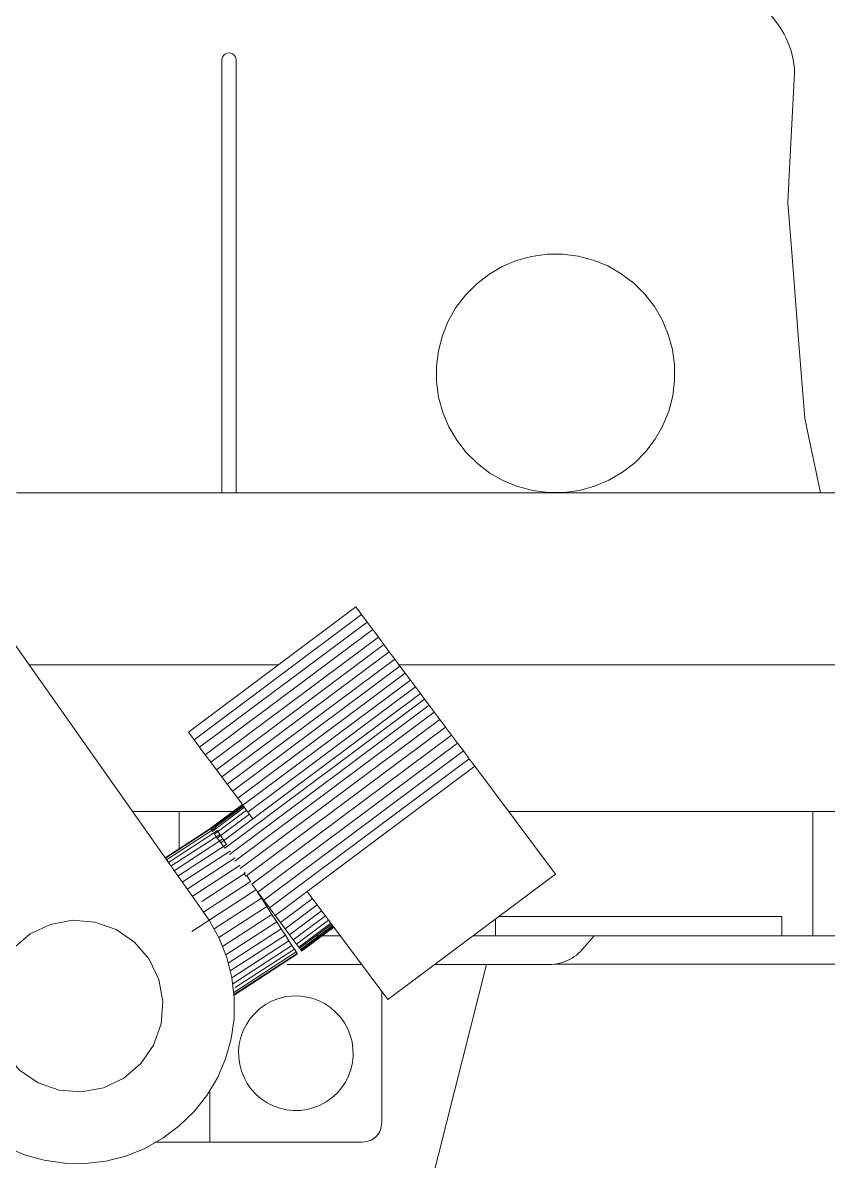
# Model space of a CAD drawing. Header units: inches. Extents: x -827 to 154, y -802 to 207.
# Drawn here: x -516.752 to -513.673, y -212.576 to -208.227 of the extents above; entities that cross this region are included whole.
import ezdxf

# ---------------------------------------------------------------- set-up
doc = ezdxf.new("R2010")
doc.units = ezdxf.units.IN
doc.header["$MEASUREMENT"] = 0
doc.layers.add('Layer0', color=7, linetype='Continuous', lineweight=9)
doc.layers.add('Miter_Saw_Station_skp', color=8, linetype='Continuous', lineweight=9)

# ---------------------------------------------------------------- blocks, each defined once
blk = doc.blocks.new('Miter_Saw_Station_skp_142-402582-Level 1')
at = {"layer": 'Layer0'}
for p, q in [((1.9802, 2.3628), (6.879, 2.3628)), ((7.991, 2.3628), (8.4297, 2.3628)), ((3.9723, 1.7577), (7.3309, 1.7577)), ((3.9723, 1.7577), (7.3309, 1.7577)), ((7.8268, 1.7577), (8.8565, 1.7577)), ((7.8268, 1.7577), (8.8565, 1.7577)), ((8.9078, 1.0491), (4.1643, 1.0491)), ((8.9078, 1.0491), (4.1643, 1.0491))]:
    blk.add_line(p, q, dxfattribs=at)
blk = doc.blocks.new('Miter_Saw_Station_skp_141-402581-Level 1')
at = {"layer": 'Layer0'}
for p, q in [((5.624, 2.8747), (5.4205, 2.8747)), ((5.624, 2.8747), (5.4205, 2.8747)), ((5.624, 2.8747), (5.7516, 2.8747)), ((5.624, 2.8747), (5.624, 2.3628)), ((5.624, 2.3628), (5.624, 2.8747)), ((5.624, 2.8747), (5.7516, 2.8747)), ((5.7516, 2.8747), (6.9327, 2.8747)), ((5.7516, 2.7959), (5.7516, 2.8747)), ((5.7516, 2.7959), (5.7516, 2.8747)), ((5.7516, 2.8747), (6.9327, 2.8747)), ((6.9327, 2.8747), (7.0245, 2.8747)), ((6.9327, 2.8747), (7.0245, 2.8747)), ((6.9327, 2.8061), (6.9327, 2.8747)), ((6.9327, 2.8747), (6.9327, 2.8061)), ((7.5729, 2.8747), (7.6707, 2.8747)), ((7.5729, 2.8747), (7.6707, 2.8747)), ((5.7516, 2.7959), (6.919, 2.7959)), ((5.7516, 2.7959), (6.919, 2.7959)), ((8.237, 2.3628), (8.237, 2.5157)), ((8.237, 2.5157), (8.237, 2.3628)), ((5.4205, 2.3628), (6.879, 2.3628)), ((7.991, 2.3628), (8.237, 2.3628)), ((8.4297, 2.3628), (8.237, 2.3628)), ((8.237, 2.3628), (8.4297, 2.3628))]:
    blk.add_line(p, q, dxfattribs=at)
blk.add_blockref('Miter_Saw_Station_skp_142-402582-Level 1', (0, 0))
blk = doc.blocks.new('Miter_Saw_Station_skp_139-402579-Level 1')
at = {"rotation": 90.00000000000001}
blk.add_blockref('Miter_Saw_Station_skp_141-402581-Level 1', (4.4004, 14.7004), dxfattribs=at)
blk = doc.blocks.new('Miter_Saw_Station_skp_130-V32-Level 1')
at = {"layer": 'Layer0'}
for p, q in [((0, 3.7897), (0.6908, 4.3056)), ((0, 3.7897), (0.6908, 4.3056)), ((0.6908, 4.3056), (1.0234, 3.8602)), ((1.0234, 3.8602), (0.6908, 4.3056)), ((1.0464, 4.1058), (0.9139, 4.0069)), ((0.9139, 4.0069), (1.0464, 4.1058)), ((0.9145, 4.006), (1.047, 4.1049)), ((1.047, 4.1049), (0.9145, 4.006)), ((0.9164, 4.0034), (1.0489, 4.1024)), ((1.0489, 4.1024), (0.9164, 4.0034)), ((1.0509, 4.0997), (0.9184, 4.0008)), ((0.9184, 4.0008), (1.0509, 4.0997)), ((1.0547, 4.0947), (0.9222, 3.9957)), ((0.9222, 3.9957), (1.0547, 4.0947)), ((0.9254, 3.9914), (1.0579, 4.0903)), ((1.0579, 4.0903), (0.9254, 3.9914)), ((1.0489, 4.1024), (1.0464, 4.1058)), ((1.0464, 4.1058), (1.0469, 4.1051)), ((1.0469, 4.1051), (1.0464, 4.1058)), ((1.0489, 4.1024), (1.0464, 4.1058)), ((1.0469, 4.1051), (1.047, 4.1049)), ((1.0469, 4.1051), (1.047, 4.1049)), ((1.0509, 4.0997), (1.047, 4.1049)), ((1.047, 4.1049), (1.0509, 4.0997)), ((1.0547, 4.0947), (1.0489, 4.1024)), ((1.0547, 4.0947), (1.0489, 4.1024)), ((1.0579, 4.0903), (1.0509, 4.0997)), ((1.0509, 4.0997), (1.0579, 4.0903)), ((1.068, 4.0769), (1.0579, 4.0903)), ((1.0579, 4.0903), (1.068, 4.0769)), ((1.068, 4.0769), (0.9355, 3.978)), ((0.9355, 3.978), (1.068, 4.0769)), ((1.0809, 4.0596), (0.9484, 3.9607)), ((0.9484, 3.9607), (1.0809, 4.0596)), ((0.9639, 3.9399), (1.0964, 4.0388)), ((1.0964, 4.0388), (0.9639, 3.9399)), ((1.0809, 4.0596), (1.068, 4.0769)), ((1.068, 4.0769), (1.0809, 4.0596)), ((1.0964, 4.0388), (1.0809, 4.0596)), ((1.0809, 4.0596), (1.0964, 4.0388)), ((1.1143, 4.0149), (1.0964, 4.0388)), ((1.0964, 4.0388), (1.1143, 4.0149)), ((0.9818, 3.9159), (1.1143, 4.0149)), ((0.9818, 3.9159), (1.1143, 4.0149)), ((1.1342, 3.9882), (1.0017, 3.8892)), ((1.0017, 3.8892), (1.1342, 3.9882)), ((1.1342, 3.9882), (1.1143, 4.0149)), ((1.1342, 3.9882), (1.1143, 4.0149)), ((1.1559, 3.9591), (1.1342, 3.9882)), ((1.1559, 3.9591), (1.1342, 3.9882)), ((1.0234, 3.8602), (1.1559, 3.9591)), ((1.1559, 3.9591), (1.0234, 3.8602)), ((1.1789, 3.9283), (1.1559, 3.9591)), ((1.1789, 3.9283), (1.1559, 3.9591)), ((1.1789, 3.9283), (0.3556, 3.3135)), ((0.3556, 3.3135), (1.1789, 3.9283)), ((0.3795, 3.2814), (1.2029, 3.8962)), ((1.2029, 3.8962), (0.3795, 3.2814)), ((1.2029, 3.8962), (1.1789, 3.9283)), ((1.2029, 3.8962), (1.1789, 3.9283)), ((1.2274, 3.8634), (1.2029, 3.8962)), ((1.2274, 3.8634), (1.2029, 3.8962)), ((1.0234, 3.8602), (0.3326, 3.3443)), ((1.0234, 3.8602), (0.3326, 3.3443)), ((0.4041, 3.2486), (1.2274, 3.8634)), ((1.2274, 3.8634), (0.4041, 3.2486)), ((1.2274, 3.8634), (1.252, 3.8304)), ((1.252, 3.8304), (1.2274, 3.8634)), ((1.252, 3.8304), (0.4287, 3.2156)), ((0.4287, 3.2156), (1.252, 3.8304)), ((0.3326, 3.3443), (0, 3.7897)), ((0, 3.7897), (0.3326, 3.3443)), ((0.4531, 3.183), (1.2764, 3.7978)), ((1.2764, 3.7978), (0.4531, 3.183)), ((1.3, 3.7661), (0.4767, 3.1513)), ((0.4767, 3.1513), (1.3, 3.7661)), ((1.2822, 3.79), (1.2764, 3.7978)), ((1.2822, 3.79), (1.2764, 3.7978)), ((0.4992, 3.1212), (1.3225, 3.736)), ((1.3225, 3.736), (0.4992, 3.1212)), ((0.5202, 3.093), (1.3435, 3.7078)), ((1.3435, 3.7078), (0.5202, 3.093)), ((1.3627, 3.6822), (0.5394, 3.0674)), ((0.5394, 3.0674), (1.3627, 3.6822)), ((1.3796, 3.6595), (1.3627, 3.6822)), ((1.3796, 3.6595), (1.3627, 3.6822)), ((1.3796, 3.6595), (1.2472, 3.5606)), ((1.3796, 3.6595), (1.2472, 3.5606)), ((1.2616, 3.5412), (1.3941, 3.6401)), ((1.2616, 3.5412), (1.3941, 3.6401)), ((1.4059, 3.6244), (1.2734, 3.5254)), ((1.2734, 3.5254), (1.4059, 3.6244)), ((1.3941, 3.6401), (1.3796, 3.6595)), ((1.3796, 3.6595), (1.3941, 3.6401)), ((1.4059, 3.6244), (1.3941, 3.6401)), ((1.4059, 3.6244), (1.3941, 3.6401)), ((1.4147, 3.6126), (1.2822, 3.5136)), ((1.4147, 3.6126), (1.2822, 3.5136)), ((1.286, 3.5086), (1.4023, 3.5955)), ((1.4023, 3.5955), (1.286, 3.5086)), ((1.4204, 3.6049), (1.2886, 3.5065)), ((1.2886, 3.5065), (1.4204, 3.6049)), ((1.4048, 3.5892), (1.2898, 3.5034)), ((1.2898, 3.5034), (1.4048, 3.5892)), ((1.423, 3.6014), (1.2905, 3.5025)), ((1.2905, 3.5025), (1.423, 3.6014)), ((0.5563, 3.0447), (1.2472, 3.5606)), ((1.2472, 3.5606), (0.5563, 3.0447)), ((1.2677, 3.533), (0.5769, 3.0172)), ((0.5769, 3.0172), (1.2677, 3.533)), ((1.2677, 3.533), (1.2472, 3.5606)), ((1.2677, 3.533), (1.2472, 3.5606)), ((1.2886, 3.505), (1.2677, 3.533)), ((1.2886, 3.505), (1.2677, 3.533)), ((1.2886, 3.505), (0.5978, 2.9891)), ((0.5978, 2.9891), (1.2886, 3.505)), ((0.6191, 2.9606), (1.3099, 3.4765)), ((1.3099, 3.4765), (0.6191, 2.9606)), ((1.3099, 3.4765), (1.2886, 3.505)), ((1.3099, 3.4765), (1.2886, 3.505)), ((1.3315, 3.4476), (1.3099, 3.4765)), ((1.3315, 3.4476), (1.3099, 3.4765)), ((0.6407, 2.9317), (1.3315, 3.4476)), ((1.3315, 3.4476), (0.6407, 2.9317)), ((1.3535, 3.4182), (1.3315, 3.4476)), ((1.3535, 3.4182), (1.3315, 3.4476)), ((0.6626, 2.9023), (1.3535, 3.4182)), ((1.3535, 3.4182), (0.6626, 2.9023)), ((0.6848, 2.8726), (1.3757, 3.3885)), ((1.3757, 3.3885), (0.6848, 2.8726)), ((1.3757, 3.3885), (1.3535, 3.4182)), ((1.3757, 3.3885), (1.3535, 3.4182)), ((1.3981, 3.3584), (1.3757, 3.3885)), ((1.3981, 3.3584), (1.3757, 3.3885)), ((0.3556, 3.3135), (0.3326, 3.3443)), ((0.3556, 3.3135), (0.3326, 3.3443)), ((1.3981, 3.3584), (0.7073, 2.8425)), ((0.7073, 2.8425), (1.3981, 3.3584)), ((1.4209, 3.328), (1.3981, 3.3584)), ((1.4209, 3.328), (1.3981, 3.3584)), ((0.3795, 3.2814), (0.3556, 3.3135)), ((0.3556, 3.3135), (0.3795, 3.2814)), ((0.73, 2.8121), (1.4209, 3.328)), ((1.4209, 3.328), (0.73, 2.8121)), ((0.7529, 2.7814), (1.4438, 3.2973)), ((1.4438, 3.2973), (0.7529, 2.7814)), ((1.4438, 3.2973), (1.4209, 3.328)), ((1.4438, 3.2973), (1.4209, 3.328)), ((1.4669, 3.2663), (1.4438, 3.2973)), ((1.4669, 3.2663), (1.4438, 3.2973)), ((0.4041, 3.2486), (0.3795, 3.2814)), ((0.3795, 3.2814), (0.4041, 3.2486)), ((0.4287, 3.2156), (0.4041, 3.2486)), ((0.4041, 3.2486), (0.4287, 3.2156)), ((1.4669, 3.2663), (0.776, 2.7504)), ((0.776, 2.7504), (1.4669, 3.2663)), ((1.4901, 3.2352), (1.4669, 3.2663)), ((1.4901, 3.2352), (1.4669, 3.2663)), ((0.4531, 3.183), (0.4287, 3.2156)), ((0.4287, 3.2156), (0.4531, 3.183)), ((1.4901, 3.2352), (0.7993, 2.7193)), ((0.7993, 2.7193), (1.4901, 3.2352)), ((1.5135, 3.2038), (0.8227, 2.6879)), ((1.5135, 3.2038), (0.8227, 2.6879)), ((1.5135, 3.2038), (1.4901, 3.2352)), ((1.5135, 3.2038), (1.4901, 3.2352)), ((0.4767, 3.1513), (0.4531, 3.183)), ((0.4531, 3.183), (0.4767, 3.1513)), ((0.4992, 3.1212), (0.4767, 3.1513)), ((0.4767, 3.1513), (0.4992, 3.1212)), ((0.5202, 3.093), (0.4992, 3.1212)), ((0.4992, 3.1212), (0.5202, 3.093)), ((0.5394, 3.0674), (0.5202, 3.093)), ((0.5202, 3.093), (0.5394, 3.0674)), ((0.5563, 3.0447), (0.5394, 3.0674)), ((0.5394, 3.0674), (0.5563, 3.0447)), ((0.5769, 3.0172), (0.5563, 3.0447)), ((0.5563, 3.0447), (0.5769, 3.0172)), ((0.5978, 2.9891), (0.5769, 3.0172)), ((0.5769, 3.0172), (0.5978, 2.9891)), ((0.6191, 2.9606), (0.5978, 2.9891)), ((0.5978, 2.9891), (0.6191, 2.9606)), ((0.6407, 2.9317), (0.6191, 2.9606)), ((0.6191, 2.9606), (0.6407, 2.9317)), ((0.6626, 2.9023), (0.6407, 2.9317)), ((0.6407, 2.9317), (0.6626, 2.9023)), ((0.6848, 2.8726), (0.6626, 2.9023)), ((0.6626, 2.9023), (0.6848, 2.8726)), ((0.7073, 2.8425), (0.6848, 2.8726)), ((0.6848, 2.8726), (0.7073, 2.8425)), ((0.73, 2.8121), (0.7073, 2.8425)), ((0.7073, 2.8425), (0.73, 2.8121)), ((0.7529, 2.7814), (0.73, 2.8121)), ((0.73, 2.8121), (0.7529, 2.7814)), ((0.776, 2.7504), (0.7529, 2.7814)), ((0.7529, 2.7814), (0.776, 2.7504)), ((0.7993, 2.7193), (0.776, 2.7504)), ((0.776, 2.7504), (0.7993, 2.7193)), ((0.8227, 2.6879), (0.7993, 2.7193)), ((0.7993, 2.7193), (0.8227, 2.6879))]:
    blk.add_line(p, q, dxfattribs=at)
blk = doc.blocks.new('Miter_Saw_Station_skp_129-402569-Level 1')
at = {"layer": 'Layer0'}
for p, q in [((0, 0.3125), (0, 0)), ((0, 0), (0, 0.3125)), ((0, 0), (0, 0.3125)), ((0, 0), (0, 0.3125)), ((0.0027, 0), (0.0027, 0.3112)), ((0.0027, 0.3112), (0.0027, 0)), ((0.0107, 0.3072), (0.0107, 0)), ((0.0107, 0), (0.0107, 0.3072)), ((0.024, 0), (0.024, 0.2914)), ((0.024, 0.2914), (0.024, 0)), ((0.0422, 0.2917), (0.0422, 0)), ((0.0422, 0), (0.0422, 0.2917)), ((0.315, 0), (0.315, 0.315)), ((0.315, 0.315), (0.315, 0)), ((0.0651, 0), (0.0651, 0.2806)), ((0.0651, 0.2806), (0.0651, 0)), ((0.0922, 0.271), (0.0922, 0)), ((0.0922, 0.271), (0.0922, 0)), ((0.1232, 0.2605), (0.1232, 0)), ((0.1232, 0), (0.1232, 0.2605)), ((0.1575, 0), (0.1575, 0.2503)), ((0.1575, 0.2503), (0.1575, 0)), ((0.1944, 0), (0.1944, 0.243)), ((0.1944, 0.243), (0.1944, 0)), ((0.2334, 0), (0.2334, 0.2357)), ((0.2334, 0.2357), (0.2334, 0)), ((0.4355, 0), (0.4355, 0.2349)), ((0.4355, 0.2349), (0.4355, 0)), ((0.4724, 0), (0.4724, 0.2363)), ((0.4724, 0.2363), (0.4724, 0)), ((0.5067, 0.2377), (0.5067, 0)), ((0.5067, 0), (0.5067, 0.2377)), ((0.5377, 0), (0.5377, 0.2388)), ((0.5377, 0), (0.5377, 0.2388)), ((0.5648, 0.2399), (0.5648, 0)), ((0.5648, 0), (0.5648, 0.2399)), ((0.5877, 0), (0.5877, 0.2408)), ((0.5877, 0.2408), (0.5877, 0)), ((0.6059, 0), (0.6059, 0.2415)), ((0.6059, 0.2415), (0.6059, 0)), ((0.6192, 0.242), (0.6192, 0)), ((0.6192, 0), (0.6192, 0.242)), ((0.6272, 0.2423), (0.6272, 0)), ((0.6272, 0), (0.6272, 0.2423)), ((0.6299, 0.2424), (0.6299, 0)), ((0.6299, 0.2424), (0.6299, 0)), ((0.6299, 0), (0.6299, 0.2424)), ((0.6299, 0.2424), (0.6299, 0)), ((0.2739, 0.233), (0.2739, 0)), ((0.2739, 0), (0.2739, 0.233)), ((0.3561, 0.2319), (0.3561, 0)), ((0.3561, 0), (0.3561, 0.2319)), ((0.3965, 0.2132), (0.3965, 0)), ((0.3965, 0), (0.3965, 0.2132)), ((0.0027, 0), (0.0107, 0)), ((0.0027, 0), (0.0107, 0)), ((0.0107, 0), (0.024, 0)), ((0.0107, 0), (0.024, 0)), ((0.024, 0), (0.0422, 0)), ((0.024, 0), (0.0422, 0)), ((0.0422, 0), (0.0651, 0)), ((0.0422, 0), (0.0651, 0)), ((0.0651, 0), (0.0922, 0)), ((0.0651, 0), (0.0922, 0)), ((0.0922, 0), (0.1232, 0)), ((0.1232, 0), (0.0922, 0)), ((0.1575, 0), (0.1232, 0)), ((0.1232, 0), (0.1575, 0)), ((0.1575, 0), (0.1944, 0)), ((0.1944, 0), (0.1575, 0)), ((0.1944, 0), (0.2334, 0)), ((0.2334, 0), (0.1944, 0)), ((0.2334, 0), (0.2739, 0)), ((0.2739, 0), (0.2334, 0)), ((0.2739, 0), (0.3033, 0)), ((0.3033, 0), (0.2739, 0)), ((0.3848, 0), (0.3561, 0)), ((0.3848, 0), (0.3561, 0)), ((0.4022, 0), (0.3965, 0)), ((0.4022, 0), (0.3965, 0)), ((0.5648, 0), (0.5377, 0)), ((0.5377, 0), (0.5648, 0)), ((0.5877, 0), (0.5648, 0)), ((0.5648, 0), (0.5877, 0)), ((0.6059, 0), (0.5877, 0)), ((0.5877, 0), (0.6059, 0)), ((0.6272, 0), (0.6192, 0)), ((0.6192, 0), (0.6272, 0))]:
    blk.add_line(p, q, dxfattribs=at)
blk = doc.blocks.new('Miter_Saw_Station_skp_128-402568-Level 1')
at = {"layer": 'Layer0'}
for p, q in [((0.401, 1.2498), (0.4815, 1.2771)), ((0.401, 1.2498), (0.4815, 1.2771)), ((0.4815, 1.2771), (0.5648, 1.2937)), ((0.4815, 1.2771), (0.5648, 1.2937)), ((0.5648, 1.2937), (0.6496, 1.2992)), ((0.5648, 1.2937), (0.6496, 1.2992)), ((0.6496, 1.2992), (4.1349, 1.1628)), ((0.6496, 1.2992), (4.1349, 1.1628)), ((0.3248, 1.2122), (0.401, 1.2498)), ((0.3248, 1.2122), (0.401, 1.2498)), ((0.2542, 1.165), (0.3248, 1.2122)), ((0.2542, 1.165), (0.3248, 1.2122)), ((0.1903, 1.1089), (0.2542, 1.165)), ((0.1903, 1.1089), (0.2542, 1.165)), ((0.1342, 1.0451), (0.1903, 1.1089)), ((0.1903, 1.1089), (0.1342, 1.0451)), ((0.087, 0.9744), (0.1342, 1.0451)), ((0.1342, 1.0451), (0.087, 0.9744)), ((0.0494, 0.8982), (0.087, 0.9744)), ((0.087, 0.9744), (0.0494, 0.8982)), ((0.0221, 0.8177), (0.0494, 0.8982)), ((0.0494, 0.8982), (0.0221, 0.8177)), ((0.0056, 0.7344), (0.0221, 0.8177)), ((0.0221, 0.8177), (0.0056, 0.7344)), ((0.0056, 0.7344), (0, 0.6496)), ((0.0056, 0.7344), (0, 0.6496)), ((0.0056, 0.7344), (0, 0.6496)), ((0, 0.6496), (0.0056, 0.7344)), ((0.0056, 0.5648), (0, 0.6496)), ((0.0056, 0.5648), (0, 0.6496)), ((0, 0.6496), (0.0056, 0.5648)), ((0.0056, 0.5648), (0, 0.6496)), ((0.0056, 0.5648), (0.0221, 0.4815)), ((0.0056, 0.5648), (0.0221, 0.4815)), ((0.0221, 0.4815), (0.0494, 0.401)), ((0.0221, 0.4815), (0.0494, 0.401)), ((0.0494, 0.401), (0.087, 0.3248)), ((0.0494, 0.401), (0.087, 0.3248)), ((0.087, 0.3248), (0.1342, 0.2542)), ((0.087, 0.3248), (0.1342, 0.2542)), ((0.1342, 0.2542), (0.1903, 0.1903)), ((0.1342, 0.2542), (0.1903, 0.1903)), ((0.1903, 0.1903), (0.2542, 0.1342)), ((0.2542, 0.1342), (0.1903, 0.1903)), ((0.2542, 0.1342), (0.3248, 0.087)), ((0.3248, 0.087), (0.2542, 0.1342)), ((0.6496, 0), (4.1392, 0.1337)), ((4.1392, 0.1337), (0.6496, 0)), ((0.3248, 0.087), (0.401, 0.0494)), ((0.401, 0.0494), (0.3248, 0.087)), ((0.401, 0.0494), (0.4815, 0.0221)), ((0.4815, 0.0221), (0.401, 0.0494)), ((0.4815, 0.0221), (0.5648, 0.0056)), ((0.5648, 0.0056), (0.4815, 0.0221)), ((0.5648, 0.0056), (0.6496, 0)), ((0.6496, 0), (0.5648, 0.0056))]:
    blk.add_line(p, q, dxfattribs=at)
blk = doc.blocks.new('Miter_Saw_Station_skp_127-402567-Level 1')
for name, p in [('Miter_Saw_Station_skp_128-402568-Level 1', (0, 0.2303)), ('Miter_Saw_Station_skp_129-402569-Level 1', (0.3346, 0))]:
    blk.add_blockref(name, p)
blk = doc.blocks.new('Miter_Saw_Station_skp_126-402566-Level 1')
at = {"layer": 'Layer0'}
for p, q in [((0.2626, 0.6966), (0.3543, 0.7087)), ((0.2626, 0.6966), (0.3543, 0.7087)), ((0.3543, 0.7087), (0.446, 0.6966)), ((0.3543, 0.7087), (0.446, 0.6966)), ((0.1038, 0.6049), (0.1772, 0.6612)), ((0.1038, 0.6049), (0.1772, 0.6612)), ((0.1772, 0.6612), (0.2626, 0.6966)), ((0.1772, 0.6612), (0.2626, 0.6966)), ((0.446, 0.6966), (0.5315, 0.6612)), ((0.446, 0.6966), (0.5315, 0.6612)), ((0.5315, 0.6612), (0.6049, 0.6049)), ((0.5315, 0.6612), (0.6049, 0.6049)), ((0.0475, 0.5315), (0.1038, 0.6049)), ((0.1038, 0.6049), (0.0475, 0.5315)), ((0.6049, 0.6049), (0.6612, 0.5315)), ((0.6612, 0.5315), (0.6049, 0.6049)), ((0.0121, 0.446), (0.0475, 0.5315)), ((0.0475, 0.5315), (0.0121, 0.446)), ((0.6612, 0.5315), (0.6966, 0.446)), ((0.6966, 0.446), (0.6612, 0.5315)), ((0.0121, 0.446), (0, 0.3543)), ((0.0121, 0.446), (0, 0.3543)), ((0.6966, 0.446), (0.7087, 0.3543)), ((0.7087, 0.3543), (0.6966, 0.446)), ((0.0121, 0.2626), (0, 0.3543)), ((0, 0.3543), (0.0121, 0.2626)), ((0.6966, 0.2626), (0.7087, 0.3543)), ((0.6966, 0.2626), (0.7087, 0.3543)), ((0.0121, 0.2626), (0.0475, 0.1772)), ((0.0121, 0.2626), (0.0475, 0.1772)), ((0.6612, 0.1772), (0.6966, 0.2626)), ((0.6612, 0.1772), (0.6966, 0.2626)), ((0.0475, 0.1772), (0.1038, 0.1038)), ((0.0475, 0.1772), (0.1038, 0.1038)), ((0.6049, 0.1038), (0.6612, 0.1772)), ((0.6049, 0.1038), (0.6612, 0.1772)), ((0.1038, 0.1038), (0.1772, 0.0475)), ((0.1772, 0.0475), (0.1038, 0.1038)), ((0.5315, 0.0475), (0.6049, 0.1038)), ((0.6049, 0.1038), (0.5315, 0.0475)), ((0.1772, 0.0475), (0.2626, 0.0121)), ((0.2626, 0.0121), (0.1772, 0.0475)), ((0.446, 0.0121), (0.5315, 0.0475)), ((0.5315, 0.0475), (0.446, 0.0121)), ((0.2626, 0.0121), (0.3543, 0)), ((0.3543, 0), (0.2626, 0.0121)), ((0.3543, 0), (0.446, 0.0121)), ((0.446, 0.0121), (0.3543, 0))]:
    blk.add_line(p, q, dxfattribs=at)
blk = doc.blocks.new('Miter_Saw_Station_skp_125-402565-Level 1')
at = {"rotation": 303}
for name, p in [('Miter_Saw_Station_skp_127-402567-Level 1', (0.8809, 4.3984)), ('Miter_Saw_Station_skp_126-402566-Level 1', (1.4825, 4.437))]:
    blk.add_blockref(name, p, dxfattribs=at)
blk.add_blockref('Miter_Saw_Station_skp_130-V32-Level 1', (0, 0))
blk = doc.blocks.new('Miter_Saw_Station_skp_124-402564-Level 1')
at = {"rotation": 90.00000000000001}
blk.add_blockref('Miter_Saw_Station_skp_125-402565-Level 1', (5.5684, 21.3861), dxfattribs=at)
blk.add_blockref('Miter_Saw_Station_skp_139-402579-Level 1', (0, 0))
blk = doc.blocks.new('Miter_Saw_Station_skp_85-402525-Level 1')
at = {"layer": 'Layer0'}
for p, q in [((21.5981, 11.9687), (22.7828, 16.6378)), ((22.7828, 16.6378), (21.5981, 11.9687)), ((22.0457, 12.6681), (22.039, 12.6573)), ((22.039, 12.6573), (22.0457, 12.6681)), ((22.0457, 12.6681), (22.0539, 12.6778)), ((22.0457, 12.6681), (22.0539, 12.6778)), ((22.0636, 12.686), (22.0539, 12.6778)), ((22.0539, 12.6778), (22.0636, 12.686)), ((22.0636, 12.686), (22.0744, 12.6927)), ((22.0636, 12.686), (22.0744, 12.6927)), ((22.0744, 12.6927), (22.0861, 12.6976)), ((22.0744, 12.6927), (22.0861, 12.6976)), ((22.0861, 12.6976), (22.111, 12.7018)), ((22.0861, 12.6976), (22.111, 12.7018)), ((22.111, 12.7018), (22.7394, 12.701)), ((22.7394, 12.701), (22.111, 12.7018)), ((22.7394, 12.4873), (22.7394, 12.701)), ((22.7394, 12.701), (22.9676, 12.701)), ((22.7394, 12.4873), (22.7394, 12.701)), ((22.9676, 12.701), (22.7394, 12.701)), ((22.0299, 12.6207), (22.0341, 12.6457)), ((22.0341, 12.6457), (22.0299, 12.6207)), ((22.039, 12.6573), (22.0341, 12.6457)), ((22.0341, 12.6457), (22.039, 12.6573)), ((22.0306, 12.0823), (22.0299, 12.6207)), ((22.0299, 12.6207), (22.0306, 12.0823)), ((22.2595, 12.535), (22.2363, 12.5184)), ((22.2595, 12.535), (22.2363, 12.5184)), ((22.2846, 12.5487), (22.2595, 12.535)), ((22.2846, 12.5487), (22.2595, 12.535)), ((22.3111, 12.5592), (22.2846, 12.5487)), ((22.3111, 12.5592), (22.2846, 12.5487)), ((22.3387, 12.5665), (22.3111, 12.5592)), ((22.3111, 12.5592), (22.3387, 12.5665)), ((22.3111, 12.5592), (22.3387, 12.5665)), ((22.3111, 12.5592), (22.3387, 12.5665)), ((22.3387, 12.5665), (22.3669, 12.5704)), ((22.3669, 12.5704), (22.3387, 12.5665)), ((22.3387, 12.5665), (22.3669, 12.5704)), ((22.3387, 12.5665), (22.3669, 12.5704)), ((22.3954, 12.5709), (22.3669, 12.5704)), ((22.3669, 12.5704), (22.3954, 12.5709)), ((22.4238, 12.5679), (22.3954, 12.5709)), ((22.3954, 12.5709), (22.4238, 12.5679)), ((22.4238, 12.5679), (22.4516, 12.5615)), ((22.4238, 12.5679), (22.4516, 12.5615)), ((22.4784, 12.5518), (22.4516, 12.5615)), ((22.4516, 12.5615), (22.4784, 12.5518)), ((22.5039, 12.539), (22.4784, 12.5518)), ((22.4784, 12.5518), (22.5039, 12.539)), ((22.5277, 12.5232), (22.5039, 12.539)), ((22.5039, 12.539), (22.5277, 12.5232)), ((22.1967, 12.4775), (22.2153, 12.4991)), ((22.2153, 12.4991), (22.1967, 12.4775)), ((22.2363, 12.5184), (22.2153, 12.4991)), ((22.2363, 12.5184), (22.2153, 12.4991)), ((22.5493, 12.5046), (22.5277, 12.5232)), ((22.5277, 12.5232), (22.5493, 12.5046)), ((22.5493, 12.5046), (22.5686, 12.4836)), ((22.5493, 12.5046), (22.5686, 12.4836)), ((22.5852, 12.4604), (22.5686, 12.4836)), ((22.5686, 12.4836), (22.5852, 12.4604)), ((22.1809, 12.4537), (22.1681, 12.4283)), ((22.1809, 12.4537), (22.1681, 12.4283)), ((22.1809, 12.4537), (22.1967, 12.4775)), ((22.1967, 12.4775), (22.1809, 12.4537)), ((22.5852, 12.4604), (22.5988, 12.4353)), ((22.5852, 12.4604), (22.5988, 12.4353)), ((22.5988, 12.4353), (22.6094, 12.4088)), ((22.5988, 12.4353), (22.6094, 12.4088)), ((22.1584, 12.4014), (22.152, 12.3736)), ((22.1584, 12.4014), (22.152, 12.3736)), ((22.1584, 12.4014), (22.1681, 12.4283)), ((22.1681, 12.4283), (22.1584, 12.4014)), ((22.6094, 12.4088), (22.6167, 12.3813)), ((22.6094, 12.4088), (22.6167, 12.3813)), ((22.152, 12.3736), (22.149, 12.3453)), ((22.149, 12.3453), (22.152, 12.3736)), ((22.152, 12.3736), (22.149, 12.3453)), ((22.149, 12.3453), (22.152, 12.3736)), ((22.1495, 12.3167), (22.149, 12.3453)), ((22.149, 12.3453), (22.1495, 12.3167)), ((22.1495, 12.3167), (22.149, 12.3453)), ((22.1495, 12.3167), (22.149, 12.3453)), ((22.6167, 12.3813), (22.6206, 12.353)), ((22.6167, 12.3813), (22.6206, 12.353)), ((22.6206, 12.353), (22.621, 12.3245)), ((22.621, 12.3245), (22.6206, 12.353)), ((22.1495, 12.3167), (22.1534, 12.2885)), ((22.1534, 12.2885), (22.1495, 12.3167)), ((22.1495, 12.3167), (22.1534, 12.2885)), ((22.1534, 12.2885), (22.1495, 12.3167)), ((22.6117, 12.2683), (22.6181, 12.2961)), ((22.6181, 12.2961), (22.6117, 12.2683)), ((22.6117, 12.2683), (22.6181, 12.2961)), ((22.6117, 12.2683), (22.6181, 12.2961)), ((22.6181, 12.2961), (22.621, 12.3245)), ((22.621, 12.3245), (22.6181, 12.2961)), ((22.6181, 12.2961), (22.621, 12.3245)), ((22.6181, 12.2961), (22.621, 12.3245)), ((22.1534, 12.2885), (22.1607, 12.2609)), ((22.1607, 12.2609), (22.1534, 12.2885)), ((22.1534, 12.2885), (22.1607, 12.2609)), ((22.1607, 12.2609), (22.1534, 12.2885)), ((22.1712, 12.2344), (22.1607, 12.2609)), ((22.1607, 12.2609), (22.1712, 12.2344)), ((22.6117, 12.2683), (22.602, 12.2415)), ((22.602, 12.2415), (22.6117, 12.2683)), ((22.1849, 12.2094), (22.1712, 12.2344)), ((22.1712, 12.2344), (22.1849, 12.2094)), ((22.2015, 12.1862), (22.1849, 12.2094)), ((22.1849, 12.2094), (22.2015, 12.1862)), ((22.5892, 12.216), (22.5734, 12.1923)), ((22.5734, 12.1923), (22.5892, 12.216)), ((22.5892, 12.216), (22.602, 12.2415)), ((22.5892, 12.216), (22.602, 12.2415)), ((22.2015, 12.1862), (22.2211, 12.1655)), ((22.2015, 12.1862), (22.2211, 12.1655)), ((22.2211, 12.1655), (22.2424, 12.1466)), ((22.2211, 12.1655), (22.2424, 12.1466)), ((22.5337, 12.1513), (22.5548, 12.1706)), ((22.5337, 12.1513), (22.5548, 12.1706)), ((22.5734, 12.1923), (22.5548, 12.1706)), ((22.5548, 12.1706), (22.5734, 12.1923)), ((22.2424, 12.1466), (22.2662, 12.1307)), ((22.2424, 12.1466), (22.2662, 12.1307)), ((22.2662, 12.1307), (22.2916, 12.1179)), ((22.2662, 12.1307), (22.2916, 12.1179)), ((22.2916, 12.1179), (22.3185, 12.1082)), ((22.2916, 12.1179), (22.3185, 12.1082)), ((22.3185, 12.1082), (22.2916, 12.1179)), ((22.2916, 12.1179), (22.3185, 12.1082)), ((22.3185, 12.1082), (22.3463, 12.1019)), ((22.3185, 12.1082), (22.3463, 12.1019)), ((22.3463, 12.1019), (22.3185, 12.1082)), ((22.3185, 12.1082), (22.3463, 12.1019)), ((22.4314, 12.1032), (22.459, 12.1105)), ((22.4314, 12.1032), (22.459, 12.1105)), ((22.459, 12.1105), (22.4855, 12.1211)), ((22.459, 12.1105), (22.4855, 12.1211)), ((22.4855, 12.1211), (22.5105, 12.1347)), ((22.5105, 12.1347), (22.4855, 12.1211)), ((22.5105, 12.1347), (22.5337, 12.1513)), ((22.5105, 12.1347), (22.5337, 12.1513)), ((22.3463, 12.1019), (22.3746, 12.0989)), ((22.3463, 12.1019), (22.3746, 12.0989)), ((22.3746, 12.0989), (22.4032, 12.0993)), ((22.3746, 12.0989), (22.4032, 12.0993)), ((22.4032, 12.0993), (22.4314, 12.1032)), ((22.4032, 12.0993), (22.4314, 12.1032)), ((21.3183, 11.9687), (19.2953, 11.9685)), ((19.2953, 11.9685), (21.3074, 11.9677)), ((19.2953, 11.9685), (21.3074, 11.9677)), ((21.3183, 11.9685), (19.2953, 11.9685)), ((21.2967, 11.9637), (21.3074, 11.966)), ((21.2967, 11.9637), (21.3074, 11.966)), ((21.3183, 11.9677), (21.3074, 11.966)), ((21.3074, 11.966), (21.3183, 11.9677)), ((21.3183, 11.9677), (21.3292, 11.9687)), ((21.3183, 11.9677), (21.3292, 11.9687)), ((21.8118, 11.9687), (21.3292, 11.9687)), ((21.3292, 11.9687), (21.8118, 11.9687)), ((22.4214, 11.9687), (22.1139, 11.9687)), ((22.1139, 11.9687), (22.4214, 11.9687)), ((21.2116, 11.9156), (21.2196, 11.9232)), ((21.2116, 11.9156), (21.2196, 11.9232)), ((21.228, 11.9302), (21.2196, 11.9232)), ((21.2196, 11.9232), (21.228, 11.9302)), ((21.228, 11.9302), (21.2369, 11.9367)), ((21.228, 11.9302), (21.2369, 11.9367)), ((21.2369, 11.9367), (21.2461, 11.9427)), ((21.2369, 11.9367), (21.2461, 11.9427)), ((21.2461, 11.9427), (21.2557, 11.9481)), ((21.2461, 11.9427), (21.2557, 11.9481)), ((21.2557, 11.9481), (21.2655, 11.953)), ((21.2557, 11.9481), (21.2655, 11.953)), ((21.2655, 11.953), (21.2757, 11.9572)), ((21.2655, 11.953), (21.2757, 11.9572)), ((21.2861, 11.9608), (21.2757, 11.9572)), ((21.2757, 11.9572), (21.2861, 11.9608)), ((21.2861, 11.9608), (21.2967, 11.9637)), ((21.2861, 11.9608), (21.2967, 11.9637)), ((21.1542, 11.8506), (21.2116, 11.9156)), ((21.1542, 11.8506), (21.2116, 11.9156)), ((20.2211, 10.025), (20.286, 9.7198)), ((20.2211, 10.025), (20.286, 9.7198)), ((21.0939, 9.9732), (21.1533, 9.9982)), ((21.1533, 9.9982), (21.0939, 9.9732)), ((21.1533, 9.9982), (21.2153, 10.0152)), ((21.2153, 10.0152), (21.1533, 9.9982)), ((21.2153, 10.0152), (21.2791, 10.024)), ((21.2791, 10.024), (21.2153, 10.0152)), ((21.2791, 10.024), (21.3435, 10.0243)), ((21.3435, 10.0243), (21.2791, 10.024)), ((21.3435, 10.0243), (21.4074, 10.0163)), ((21.4074, 10.0163), (21.3435, 10.0243)), ((21.4696, 9.9999), (21.4074, 10.0163)), ((21.4074, 10.0163), (21.4696, 9.9999)), ((21.4696, 9.9999), (21.5292, 9.9756)), ((21.5292, 9.9756), (21.4696, 9.9999)), ((22.6311, 8.2421), (22.6311, 10.025)), ((22.6311, 8.2421), (22.6311, 10.025)), ((22.6902, 8.2421), (22.6902, 10.025)), ((22.6902, 8.2421), (22.6902, 10.025)), ((21.0384, 9.9408), (21.0939, 9.9732)), ((21.0939, 9.9732), (21.0384, 9.9408)), ((21.5292, 9.9756), (21.5852, 9.9438)), ((21.5852, 9.9438), (21.5292, 9.9756)), ((20.9422, 9.8555), (20.9875, 9.9013)), ((20.9422, 9.8555), (20.9875, 9.9013)), ((20.9875, 9.9013), (21.0384, 9.9408)), ((21.0384, 9.9408), (20.9875, 9.9013)), ((21.5852, 9.9438), (21.6365, 9.9049)), ((21.6365, 9.9049), (21.5852, 9.9438)), ((21.6365, 9.9049), (21.6822, 9.8596)), ((21.6822, 9.8596), (21.6365, 9.9049)), ((20.9033, 9.8042), (20.9422, 9.8555)), ((20.9033, 9.8042), (20.9422, 9.8555)), ((21.7217, 9.8087), (21.6822, 9.8596)), ((21.6822, 9.8596), (21.7217, 9.8087)), ((21.7217, 9.8087), (21.7542, 9.7532)), ((21.7217, 9.8087), (21.7542, 9.7532)), ((20.8714, 9.7483), (20.9033, 9.8042)), ((20.8714, 9.7483), (20.9033, 9.8042)), ((20.286, 9.7198), (20.3103, 9.4117)), ((20.3103, 9.4117), (20.286, 9.7198)), ((20.8471, 9.6887), (20.8714, 9.7483)), ((20.8471, 9.6887), (20.8714, 9.7483)), ((21.7542, 9.7532), (21.7791, 9.6938)), ((21.7791, 9.6938), (21.7542, 9.7532)), ((20.8308, 9.6264), (20.8471, 9.6887)), ((20.8471, 9.6887), (20.8308, 9.6264)), ((21.7791, 9.6938), (21.7961, 9.6317)), ((21.7961, 9.6317), (21.7791, 9.6938)), ((20.8228, 9.5626), (20.8308, 9.6264)), ((20.8228, 9.5626), (20.8308, 9.6264)), ((21.8049, 9.568), (21.7961, 9.6317)), ((21.7961, 9.6317), (21.8049, 9.568)), ((20.8231, 9.4982), (20.8228, 9.5626)), ((20.8231, 9.4982), (20.8228, 9.5626)), ((21.8053, 9.5036), (21.8049, 9.568)), ((21.8053, 9.5036), (21.8049, 9.568)), ((20.8231, 9.4982), (20.8319, 9.4344)), ((20.8319, 9.4344), (20.8231, 9.4982)), ((21.7972, 9.4397), (21.8053, 9.5036)), ((21.8053, 9.5036), (21.7972, 9.4397)), ((20.8489, 9.3723), (20.8319, 9.4344)), ((20.8319, 9.4344), (20.8489, 9.3723)), ((21.7809, 9.3775), (21.7972, 9.4397)), ((21.7972, 9.4397), (21.7809, 9.3775)), ((20.3103, 9.4117), (20.3414, 9.0172)), ((20.3103, 9.4117), (20.3414, 9.0172)), ((20.8489, 9.3723), (20.8738, 9.313)), ((20.8489, 9.3723), (20.8738, 9.313)), ((21.7566, 9.3178), (21.7809, 9.3775)), ((21.7566, 9.3178), (21.7809, 9.3775)), ((20.8738, 9.313), (20.9063, 9.2574)), ((20.8738, 9.313), (20.9063, 9.2574)), ((21.7247, 9.2619), (21.7566, 9.3178)), ((21.7247, 9.2619), (21.7566, 9.3178)), ((20.9063, 9.2574), (20.9458, 9.2066)), ((20.9063, 9.2574), (20.9458, 9.2066)), ((21.6858, 9.2106), (21.7247, 9.2619)), ((21.6858, 9.2106), (21.7247, 9.2619)), ((20.9458, 9.2066), (20.9916, 9.1613)), ((20.9458, 9.2066), (20.9916, 9.1613)), ((21.6405, 9.1649), (21.6858, 9.2106)), ((21.6405, 9.1649), (21.6858, 9.2106)), ((20.9916, 9.1613), (21.0429, 9.1224)), ((20.9916, 9.1613), (21.0429, 9.1224)), ((21.5897, 9.1254), (21.6405, 9.1649)), ((21.5897, 9.1254), (21.6405, 9.1649)), ((21.0429, 9.1224), (21.0988, 9.0905)), ((21.0429, 9.1224), (21.0988, 9.0905)), ((21.5341, 9.0929), (21.5897, 9.1254)), ((21.5341, 9.0929), (21.5897, 9.1254)), ((21.0988, 9.0905), (21.1584, 9.0662)), ((21.0988, 9.0905), (21.1584, 9.0662)), ((21.1584, 9.0662), (21.2207, 9.0499)), ((21.1584, 9.0662), (21.2207, 9.0499)), ((21.4127, 9.0509), (21.4748, 9.0679)), ((21.4127, 9.0509), (21.4748, 9.0679)), ((21.4748, 9.0679), (21.5341, 9.0929)), ((21.4748, 9.0679), (21.5341, 9.0929)), ((20.3414, 9.0172), (20.3425, 9.0001)), ((20.3414, 9.0172), (20.3425, 9.0001)), ((21.2207, 9.0499), (21.2845, 9.0418)), ((21.2207, 9.0499), (21.2845, 9.0418)), ((21.2845, 9.0418), (21.3489, 9.0422)), ((21.2845, 9.0418), (21.3489, 9.0422)), ((21.3489, 9.0422), (21.4127, 9.0509)), ((21.3489, 9.0422), (21.4127, 9.0509)), ((20.3562, 8.8302), (20.3425, 9.0001)), ((20.3425, 9.0001), (20.3562, 8.8302)), ((20.3502, 8.7168), (20.3562, 8.8302)), ((20.3502, 8.7168), (20.3562, 8.8302)), ((20.3282, 8.2956), (20.3502, 8.7168)), ((20.3502, 8.7168), (20.3282, 8.2956)), ((20.3502, 8.7168), (20.3282, 8.2956)), ((20.3282, 8.2956), (20.3502, 8.7168)), ((20.3282, 8.2956), (20.3292, 8.277)), ((20.3292, 8.277), (20.3282, 8.2956)), ((20.3282, 8.2956), (20.3292, 8.277)), ((20.3292, 8.277), (20.3282, 8.2956)), ((20.3292, 8.277), (20.3313, 8.2585)), ((20.3292, 8.277), (20.3313, 8.2585)), ((20.3292, 8.277), (20.3313, 8.2585)), ((20.3313, 8.2585), (20.3292, 8.277)), ((20.3313, 8.2585), (20.3342, 8.2401)), ((20.3342, 8.2401), (20.3313, 8.2585)), ((20.3313, 8.2585), (20.3342, 8.2401)), ((20.3313, 8.2585), (20.3342, 8.2401)), ((20.3342, 8.2401), (20.3381, 8.2218)), ((20.3342, 8.2401), (20.3381, 8.2218)), ((20.3381, 8.2218), (20.3342, 8.2401)), ((20.3342, 8.2401), (20.3381, 8.2218)), ((20.3381, 8.2218), (20.343, 8.2039)), ((20.3381, 8.2218), (20.343, 8.2039)), ((22.6321, 8.2345), (22.6311, 8.2421)), ((22.6321, 8.2345), (22.6311, 8.2421)), ((22.6321, 8.2345), (22.6351, 8.2274)), ((22.6321, 8.2345), (22.6351, 8.2274)), ((22.6351, 8.2274), (22.6321, 8.2345)), ((22.6321, 8.2345), (22.6351, 8.2274)), ((22.6351, 8.2274), (22.6398, 8.2212)), ((22.6351, 8.2274), (22.6398, 8.2212)), ((22.6398, 8.2212), (22.6459, 8.2166)), ((22.6398, 8.2212), (22.6459, 8.2166)), ((22.6459, 8.2166), (22.653, 8.2136)), ((22.6459, 8.2166), (22.653, 8.2136)), ((22.653, 8.2136), (22.6606, 8.2126)), ((22.653, 8.2136), (22.6606, 8.2126)), ((22.6606, 8.2126), (22.6683, 8.2136)), ((22.6606, 8.2126), (22.6683, 8.2136)), ((22.6683, 8.2136), (22.6754, 8.2166)), ((22.6683, 8.2136), (22.6754, 8.2166)), ((22.6754, 8.2166), (22.6815, 8.2212)), ((22.6754, 8.2166), (22.6815, 8.2212)), ((22.6815, 8.2212), (22.6862, 8.2274)), ((22.6815, 8.2212), (22.6862, 8.2274)), ((22.6862, 8.2274), (22.6892, 8.2345)), ((22.6862, 8.2274), (22.6892, 8.2345)), ((22.6892, 8.2345), (22.6902, 8.2421)), ((22.6892, 8.2345), (22.6902, 8.2421)), ((20.343, 8.2039), (20.3488, 8.1861)), ((20.343, 8.2039), (20.3488, 8.1861)), ((20.3488, 8.1861), (20.3554, 8.1687)), ((20.3488, 8.1861), (20.3554, 8.1687)), ((20.3554, 8.1687), (20.363, 8.1517)), ((20.3554, 8.1687), (20.363, 8.1517)), ((20.363, 8.1517), (20.3715, 8.1351)), ((20.363, 8.1517), (20.3715, 8.1351)), ((20.3715, 8.1351), (20.3808, 8.119)), ((20.3715, 8.1351), (20.3808, 8.119)), ((20.3808, 8.119), (20.3909, 8.1033)), ((20.3909, 8.1033), (20.3808, 8.119)), ((20.3909, 8.1033), (20.4018, 8.0882)), ((20.3909, 8.1033), (20.4018, 8.0882)), ((20.4018, 8.0882), (20.6572, 7.7537))]:
    blk.add_line(p, q, dxfattribs=at)
blk = doc.blocks.new('Miter_Saw_Station_skp_24-402464-Level 1')
blk.add_blockref('Miter_Saw_Station_skp_124-402564-Level 1', (11.9282, 0))
at = {"rotation": 90.00000000000001}
blk.add_blockref('Miter_Saw_Station_skp_85-402525-Level 1', (25.3046, 0.0713), dxfattribs=at)
blk = doc.blocks.new('Miter_Saw_Station_skp_1-402441-Level 1')
at = {"xscale": 0.9269999999999998, "yscale": 0.9269999999999998, "zscale": 0.9269999999999998, "rotation": 180}
blk.add_blockref('Miter_Saw_Station_skp_24-402464-Level 1', (27.9036, 71.9204), dxfattribs=at)
blk = doc.blocks.new('Miter_Saw_Station_skp-402418-Level 1')
blk.add_blockref('Miter_Saw_Station_skp_1-402441-Level 1', (0, 0))

msp = doc.modelspace()

# ---------------------------------------------------------------- block references
at = {"layer": 'Miter_Saw_Station_skp', "color": 7, "rotation": 269.9999999999997}
msp.add_blockref('Miter_Saw_Station_skp-402418-Level 1', (-566.811294, -196.282674), dxfattribs=at)

doc.saveas('drawing.dxf')
